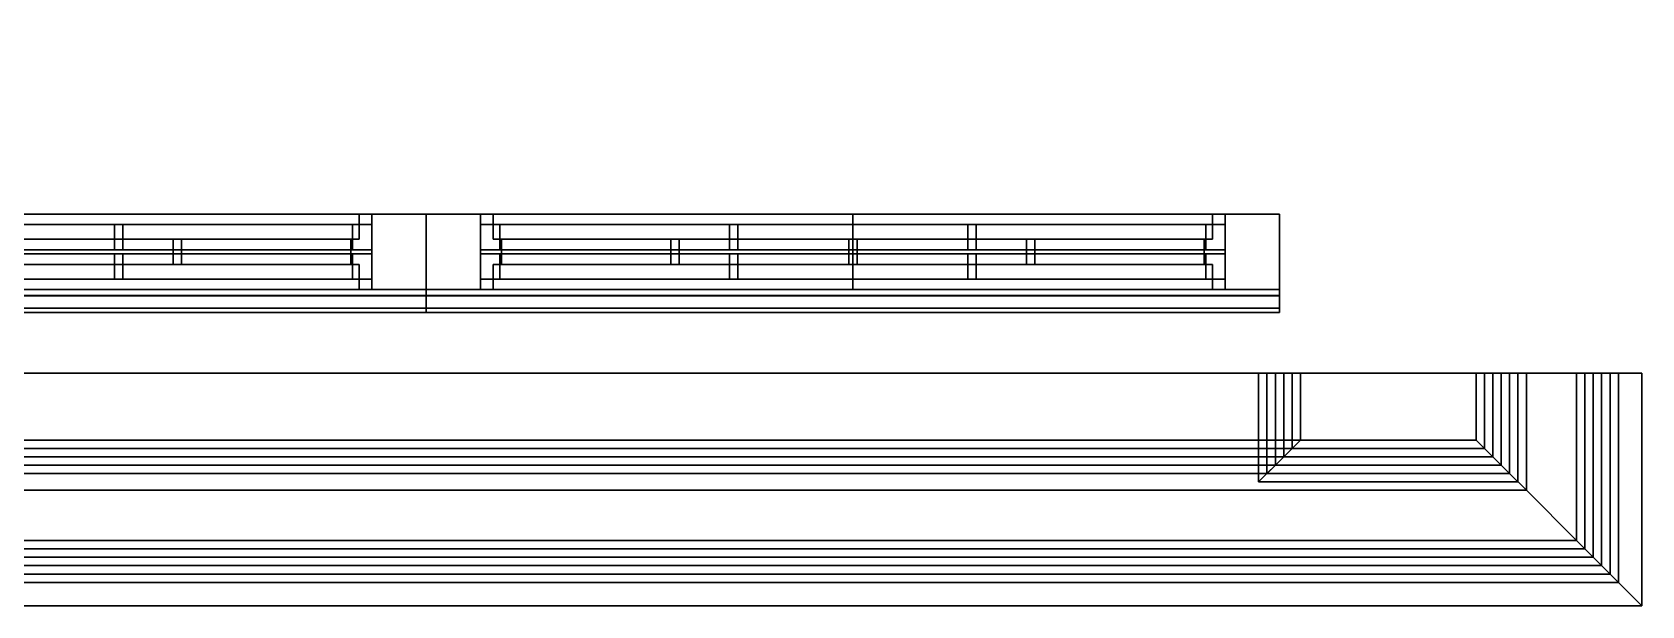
# Model space of a CAD drawing. Extents: x -0.47 to 5.49, y -0.53 to 0.67.
# Drawn here: x 3.564 to 5.488, y -0.528 to 0.157 of the extents above; entities that cross this region are included whole.
import ezdxf

# ---------------------------------------------------------------- set-up
doc = ezdxf.new("R2010")
doc.units = 0

msp = doc.modelspace()

# ---------------------------------------------------------------- meshes
mesh = msp.add_polyface()
corners = [(2.0325, -0.06, 0.6972), (2.0325, -0.06, 1.1461), (2.0325, -0.15, 1.1461), (2.0325, -0.15, 0.6467), (2.0325, -0.15, 1.1561), (2.0325, -0.06, 1.1561), (2.0025, -0.06, 0.6972), (2.0025, -0.06, 1.1461), (2.0025, 0.1525, 0.6972), (2.0025, -0.06, 1.1561), (2.0325, -0.15, 1.5956), (2.0325, -0.06, 1.5956), (2.0025, -0.05, 0.7072), (2.0025, -0.05, 1.1461), (2.0025, -0.06, 1.5956), (2.0025, -0.05, 1.1561), (2.0325, -0.15, 1.6056), (2.0325, -0.06, 1.6056), (1.9725, -0.05, 0.7072), (1.9725, -0.05, 1.1461), (1.935, -0.15, 2.055), (1.935, -0.15, 1.6056), (2.0325, -0.15, 2.055), (2.0025, -0.06, 1.6056), (2.0025, -0.05, 1.5956), (2.0325, -0.06, 2.055), (2.0325, -0.06, 2.105), (2.0325, -0.15, 2.105), (2.0025, -0.06, 2.055), (2.0025, -0.05, 1.6056), (1.9725, -0.05, 1.1561), (1.9725, -0.05, 1.5956), (2.0325, -0.06, 2.52), (2.0325, -0.15, 2.52), (2.0025, -0.05, 2.045), (2.0025, 0.1525, 2.055), (2.0325, 0.1575, 2.055), (2.5075, -0.15, 2.545), (2.0325, -0.15, 2.545), (2.5075, -0.15, 2.52), (2.5075, -0.06, 2.52), (2.0025, -0.06, 2.52), (2.0025, -0.06, 2.105), (2.0325, 0.1575, 2.105), (2.0025, 0.1525, 2.105), (1.9725, -0.05, 1.6056), (1.9725, -0.05, 2.045), (2.5075, -0.06, 2.545), (1.9425, -0.06, 2.545), (2.0025, 0.1575, 2.52), (2.0325, 0.1575, 2.52), (2.0025, -0.05, 2.115), (2.0025, -0.05, 2.51), (1.9725, -0.05, 2.115), (1.9725, -0.05, 2.51), (-0.335, -0.25, 3.165), (-0.335, -0.25, 3.175), (5.35, -0.25, 3.175), (5.35, -0.25, 3.165), (-0.395, -0.25, 3.235), (5.41, -0.25, 3.235), (5.45, -0.49, 3.271), (-0.435, -0.49, 3.271), (-0.425, -0.48, 3.265), (5.44, -0.48, 3.265), (5.46, -0.5, 3.296), (-0.445, -0.5, 3.296)]
mesh.append_faces([[corners[k] for k in face] for face in [(0, 1, 2, 3), (4, 2, 1, 5), (6, 7, 1, 0), (6, 0, 8), (7, 9, 5, 1), (10, 4, 5, 11), (12, 13, 7, 6), (9, 14, 11, 5), (13, 15, 9, 7), (16, 10, 11, 17), (13, 12, 18, 19), (20, 21, 16, 22), (14, 23, 17, 11), (15, 24, 14, 9), (22, 16, 17, 25), (26, 27, 22, 25), (25, 17, 23, 28), (29, 23, 14, 24), (24, 15, 30, 31), (26, 32, 33, 27), (23, 29, 34, 28), (35, 36, 25, 28), (37, 38, 33, 39), (39, 33, 32, 40), (41, 32, 26, 42), (26, 43, 44, 42), (34, 29, 45, 46), (47, 48, 38, 37), (41, 49, 50, 32), (42, 51, 52, 41), (52, 51, 53, 54), (55, 56, 57, 58), (56, 59, 60, 57), (61, 62, 63, 64), (62, 61, 65, 66)]])
mesh = msp.add_polyface()
corners = [(2.9825, -0.15, 1.1461), (2.9825, -0.15, 0.6467), (3.08, -0.15, 0.6972), (3.08, -0.15, 1.1461), (2.9825, -0.06, 1.1461), (2.9825, -0.06, 0.6972), (2.9825, -0.15, 1.1561), (3.08, -0.15, 1.1561), (3.08, -0.06, 0.6972), (3.0725, -0.06, 0.6467), (3.0725, -0.06, 0.6972), (3.0725, -0.06, 1.1461), (3.08, -0.06, 1.1461), (2.9825, -0.06, 1.1561), (3.0125, -0.06, 1.1461), (3.0125, -0.06, 0.6972), (3.08, -0.15, 1.5956), (2.9825, -0.15, 1.5956), (3.0425, -0.06, 0.6972), (3.0425, -0.06, 1.1461), (3.08, -0.06, 1.1561), (3.0725, -0.06, 1.1561), (3.0125, -0.06, 1.1561), (2.9825, -0.06, 1.5956), (2.9825, -0.15, 1.6056), (3.08, -0.15, 1.6056), (3.0425, -0.06, 1.1561), (3.0725, -0.06, 1.5956), (3.08, -0.06, 1.5956), (3.0125, -0.06, 1.5956), (2.9825, -0.06, 1.6056), (2.9825, -0.15, 2.055), (3.08, -0.15, 2.055), (2.9825, -0.15, 2.105), (3.095, -0.15, 2.105), (3.0425, -0.06, 1.5956), (3.08, -0.06, 1.6056), (3.0725, -0.06, 1.6056), (3.0125, -0.06, 1.6056), (2.9825, -0.06, 2.055), (2.9825, -0.06, 2.105), (3.095, -0.15, 2.52), (2.9825, -0.15, 2.52), (3.0425, -0.06, 1.6056), (3.0725, -0.06, 2.055), (3.0425, -0.06, 2.055), (3.095, -0.15, 2.545), (2.9825, -0.15, 2.545), (2.9825, -0.06, 2.52), (3.095, -0.06, 2.545), (3.0725, -0.06, 2.545), (2.5075, -0.15, 2.52), (2.5075, -0.15, 2.545), (2.5075, -0.06, 2.52), (2.5075, -0.06, 2.545), (-0.473, -0.528, 3.316), (5.488, -0.528, 3.316), (5.488, -0.25, 3.316), (-0.473, -0.25, 3.316), (-0.473, -0.528, 3.306), (5.488, -0.528, 3.306)]
mesh.append_faces([[corners[k] for k in face] for face in [(0, 1, 2, 3), (1, 0, 4, 5), (6, 0, 3, 7), (8, 9, 10), (10, 11, 12, 8), (13, 4, 0, 6), (5, 4, 14, 15), (7, 16, 17, 6), (18, 19, 11, 10), (20, 12, 11, 21), (4, 13, 22, 14), (23, 13, 6, 17), (24, 17, 16, 25), (21, 11, 19, 26), (21, 27, 28, 20), (13, 23, 29, 22), (30, 23, 17, 24), (31, 24, 25, 32), (33, 31, 32, 34), (26, 35, 27, 21), (36, 28, 27, 37), (23, 30, 38, 29), (39, 30, 24, 31), (39, 31, 33, 40), (34, 41, 42, 33), (37, 27, 35, 43), (44, 37, 43, 45), (46, 47, 42, 41), (33, 42, 48, 40), (46, 49, 50, 47), (51, 42, 47, 52), (53, 48, 42, 51), (52, 47, 50, 54), (55, 56, 57, 58), (59, 60, 56, 55)]])
mesh = msp.add_polyface()
corners = [(2.955, -0.1775, 0.6442), (4.035, -0.1775, 0.6442), (4.035, -0.15, 0.6467), (2.9825, -0.15, 0.6467), (2.96, -0.1725, 0.6067), (4.035, -0.1725, 0.6067), (4.035, -0.1725, 0.6142), (2.96, -0.1725, 0.6142), (3.97, -0.15, 0.6972), (3.08, -0.15, 0.6972), (2.975, -0.1575, 0.5917), (4.035, -0.1575, 0.5917), (3.97, -0.06, 0.6972), (3.08, -0.06, 0.6972), (2.9825, -0.15, 0.5917), (4.035, -0.15, 0.5917), (2.9825, -0.15, 0.225), (4.035, -0.15, 0.225), (2.9753, -0.1573, 0.225), (4.035, -0.1573, 0.225), (2.96, -0.1725, 0.205), (4.035, -0.1725, 0.205), (4.035, -0.1725), (4.035, -0.1725, 0.025), (2.96, -0.1725, 0.025), (2.96, -0.1725), (3.53, -0.12, 2.115), (3.52, -0.12, 2.115), (3.525, -0.12, 2.105), (3.53, -0.09, 2.115), (3.525, -0.09, 2.105), (3.52, -0.09, 2.115), (3.52, -0.12, 2.51), (3.53, -0.12, 2.51), (3.525, -0.12, 2.52), (3.52, -0.09, 2.51), (3.53, -0.09, 2.51), (3.525, -0.09, 2.52), (3.6623, -0.1025, 0.7454), (3.3877, -0.1025, 0.7454), (3.3877, -0.1025, 0.6972), (3.6623, -0.1025, 0.6972), (3.3877, -0.1025, 1.1582), (3.6623, -0.1025, 1.1582), (3.6623, -0.1025, 1.1682), (3.3877, -0.1025, 1.1682), (3.3877, -0.0725, 0.6972), (3.6623, -0.0725, 0.6972), (3.6623, -0.0725, 0.7454), (3.3877, -0.0725, 0.7454), (3.6623, -0.0725, 1.1682), (3.6623, -0.0725, 1.1582), (3.3877, -0.0725, 1.1582), (3.3877, -0.0725, 1.1682), (3.6623, -0.1025, 1.6191), (3.3877, -0.1025, 1.6191), (3.3877, -0.1025, 1.581), (3.6623, -0.1025, 1.581), (3.3877, -0.0725, 1.581), (3.6623, -0.0725, 1.581), (3.6623, -0.0725, 1.6191), (3.3877, -0.0725, 1.6191), (3.6623, -0.1075, 2.0319), (3.3877, -0.1075, 2.0319), (3.3877, -0.1075, 2.055), (3.6623, -0.1075, 2.055), (3.3877, -0.1075, 1.6191), (3.6623, -0.1075, 1.6191), (3.6623, -0.1075, 1.581), (3.3877, -0.1075, 1.581), (3.3877, -0.1375, 2.055), (3.6623, -0.1375, 2.055), (3.3877, -0.1375, 2.0319), (3.6623, -0.1375, 2.0319), (3.6623, -0.1375, 1.581), (3.3877, -0.1375, 1.581)]
mesh.append_faces([[corners[k] for k in face] for face in [(0, 1, 2, 3), (4, 5, 6, 7), (2, 8, 9, 3), (5, 4, 10, 11), (12, 13, 9, 8), (14, 15, 11, 10), (16, 17, 15, 14), (18, 19, 17, 16), (20, 21, 19, 18), (22, 23, 24, 25), (20, 24, 23, 21), (26, 27, 28), (29, 30, 31), (32, 33, 34), (33, 32, 27, 26), (35, 36, 29, 31), (35, 31, 27, 32), (35, 37, 36), (38, 39, 40, 41), (42, 43, 44, 45), (41, 40, 46, 47), (38, 48, 49, 39), (47, 46, 49, 48), (50, 51, 52, 53), (44, 50, 53, 45), (42, 52, 51, 43), (54, 55, 56, 57), (56, 58, 59, 57), (60, 61, 55, 54), (61, 60, 59, 58), (62, 63, 64, 65), (66, 67, 68, 69), (65, 64, 70, 71), (72, 63, 62, 73), (74, 75, 69, 68)]])
mesh = msp.add_polyface()
corners = [(4.035, -0.1775, 0.6442), (2.955, -0.1775, 0.6442), (2.955, -0.1775, 0.6142), (4.035, -0.1775, 0.6142), (2.96, -0.1725, 0.6142), (4.035, -0.1725, 0.6142), (3.52, -0.12, 2.115), (3.3175, -0.12, 2.115), (3.525, -0.12, 2.105), (3.52, -0.09, 2.115), (3.525, -0.09, 2.105), (3.3175, -0.09, 2.115), (3.52, -0.12, 2.51), (3.525, -0.12, 2.52), (3.3175, -0.12, 2.51), (3.3175, -0.09, 2.51), (3.52, -0.09, 2.51), (3.525, -0.09, 2.52), (3.3877, -0.1025, 0.7454), (3.3777, -0.1025, 0.7454), (3.3777, -0.1025, 0.6972), (3.3877, -0.1025, 0.6972), (3.3777, -0.1025, 1.1582), (3.3877, -0.1025, 1.1582), (3.3877, -0.1025, 1.1682), (3.3777, -0.1025, 1.1682), (3.3777, -0.0725, 0.6972), (3.3877, -0.0725, 0.6972), (3.3877, -0.0725, 0.7454), (3.3877, -0.0725, 1.1582), (3.3777, -0.0725, 0.7454), (3.3877, -0.0725, 1.1682), (3.3777, -0.0725, 1.1582), (3.3777, -0.0725, 1.1682), (3.3877, -0.0725, 1.581), (3.3877, -0.1025, 1.581), (3.3777, -0.1025, 1.581), (3.3877, -0.1025, 1.6191), (3.3777, -0.1025, 1.6191), (3.3777, -0.0725, 1.581), (3.3877, -0.0725, 1.6191), (3.3777, -0.0725, 1.6191), (3.3877, -0.1075, 2.0319), (3.3777, -0.1075, 2.0319), (3.3777, -0.1075, 2.055), (3.3877, -0.1075, 2.055), (3.3777, -0.1075, 1.6191), (3.3877, -0.1075, 1.6191), (3.3877, -0.1075, 1.581), (3.3777, -0.1075, 1.581), (3.3777, -0.1375, 2.0319), (3.3777, -0.1375, 1.6191), (3.3777, -0.1375, 2.055), (3.3877, -0.1375, 2.055), (3.3877, -0.1375, 1.581), (3.3777, -0.1375, 1.581), (3.3877, -0.1375, 1.6191), (3.3877, -0.1375, 2.0319)]
mesh.append_faces([[corners[k] for k in face] for face in [(0, 1, 2, 3), (4, 5, 3, 2), (6, 7, 8), (9, 10, 11), (12, 13, 14), (7, 6, 9, 11), (11, 15, 14, 7), (12, 14, 15, 16), (15, 17, 16), (18, 19, 20, 21), (22, 23, 24, 25), (21, 20, 26, 27), (19, 18, 23, 22), (18, 28, 29, 23), (27, 26, 30, 28), (31, 29, 32, 33), (24, 31, 34, 35), (25, 24, 35, 36), (37, 38, 36, 35), (22, 32, 30, 19), (29, 28, 30, 32), (34, 31, 33, 39), (36, 39, 33, 25), (40, 41, 38, 37), (34, 39, 41, 40), (42, 43, 44, 45), (46, 47, 48, 49), (50, 43, 46, 51), (45, 44, 52, 53), (43, 42, 47, 46), (49, 48, 54, 55), (51, 56, 57, 50), (53, 52, 50, 57), (56, 47, 42, 57), (56, 51, 55, 54)]])
mesh = msp.add_polyface()
corners = [(4.035, -0.06, 0.6467), (3.0725, -0.06, 0.6467), (3.08, -0.06, 0.6972), (3.97, -0.06, 0.6972), (4.035, -0.06), (3.0725, -0.06), (4.035, -0.1725), (2.96, -0.1725), (3.53, -0.12, 2.115), (3.525, -0.12, 2.105), (3.7325, -0.12, 2.115), (3.7325, -0.09, 2.115), (3.525, -0.09, 2.105), (3.53, -0.09, 2.115), (3.53, -0.12, 2.51), (3.7325, -0.12, 2.51), (3.525, -0.12, 2.52), (3.53, -0.09, 2.51), (3.7325, -0.09, 2.51), (3.525, -0.09, 2.52), (3.6723, -0.1025, 0.7454), (3.6623, -0.1025, 0.7454), (3.6623, -0.1025, 0.6972), (3.6723, -0.1025, 0.6972), (3.6623, -0.1025, 1.1582), (3.6723, -0.1025, 1.1582), (3.6723, -0.1025, 1.1682), (3.6623, -0.1025, 1.1682), (3.6623, -0.0725, 0.6972), (3.6723, -0.0725, 0.6972), (3.6723, -0.0725, 1.1582), (3.6723, -0.0725, 0.7454), (3.6623, -0.0725, 0.7454), (3.6623, -0.0725, 1.1582), (3.6723, -0.0725, 1.1682), (3.6623, -0.0725, 1.1682), (3.6723, -0.1025, 1.581), (3.6623, -0.1025, 1.581), (3.6723, -0.1025, 1.6191), (3.6623, -0.1025, 1.6191), (3.6723, -0.0725, 1.581), (3.6623, -0.0725, 1.581), (3.6723, -0.0725, 1.6191), (3.6623, -0.0725, 1.6191), (3.6723, -0.1075, 2.0319), (3.6623, -0.1075, 2.0319), (3.6623, -0.1075, 2.055), (3.6723, -0.1075, 2.055), (3.6623, -0.1075, 1.6191), (3.6723, -0.1075, 1.6191), (3.6723, -0.1075, 1.581), (3.6623, -0.1075, 1.581), (3.3877, -0.1075, 1.6191), (3.3877, -0.1375, 1.6191), (3.6623, -0.1375, 1.6191), (3.6623, -0.1375, 2.055), (3.3877, -0.1375, 2.055), (3.3877, -0.1375, 2.0319), (3.6623, -0.1375, 2.0319), (3.6723, -0.1375, 2.055), (3.3877, -0.1375, 1.581), (3.6623, -0.1375, 1.581), (3.6723, -0.1375, 1.581), (3.6723, -0.1375, 2.0319), (3.6723, -0.1375, 1.6191)]
mesh.append_faces([[corners[k] for k in face] for face in [(0, 1, 2, 3), (1, 0, 4, 5), (6, 7, 5, 4), (8, 9, 10), (11, 12, 13), (14, 15, 16), (8, 10, 11, 13), (15, 14, 17, 18), (13, 17, 14, 8), (17, 19, 18), (20, 21, 22, 23), (24, 25, 26, 27), (23, 22, 28, 29), (21, 20, 25, 24), (30, 31, 32, 33), (29, 28, 32, 31), (34, 30, 33, 35), (27, 26, 36, 37), (38, 39, 37, 36), (24, 33, 32, 21), (40, 34, 35, 41), (37, 41, 35, 27), (42, 43, 39, 38), (43, 42, 40, 41), (44, 45, 46, 47), (48, 49, 50, 51), (48, 52, 53, 54), (55, 56, 57, 58), (47, 46, 55, 59), (58, 45, 48, 54), (45, 44, 49, 48), (54, 53, 60, 61), (62, 61, 51, 50), (59, 55, 58, 63), (54, 64, 63, 58)]])
mesh = msp.add_polyface()
corners = [(3.97, -0.15, 2.055), (3.525, -0.15, 2.055), (3.525, -0.06, 2.055), (3.97, -0.06, 2.055), (3.955, -0.15, 2.105), (3.525, -0.15, 2.105), (3.525, -0.06, 2.105), (3.955, -0.06, 2.105), (3.955, -0.12, 2.105), (3.525, -0.12, 2.105), (3.525, -0.09, 2.105), (3.955, -0.09, 2.105), (4.035, -0.15, 2.545), (3.525, -0.15, 2.545), (3.525, -0.15, 2.52), (3.955, -0.15, 2.52), (3.525, -0.12, 2.52), (3.955, -0.12, 2.52), (3.7425, -0.12, 2.115), (3.7325, -0.12, 2.115), (3.7325, -0.09, 2.115), (3.7425, -0.09, 2.115), (4.035, -0.06, 2.545), (3.525, -0.06, 2.545), (3.7325, -0.12, 2.51), (3.7425, -0.12, 2.51), (3.955, -0.09, 2.52), (3.525, -0.09, 2.52), (3.525, -0.06, 2.52), (3.955, -0.06, 2.52), (3.7325, -0.09, 2.51), (3.7425, -0.09, 2.51), (3.9469, -0.1025, 0.7454), (3.6723, -0.1025, 0.7454), (3.6723, -0.1025, 0.6972), (3.97, -0.1025, 0.6972), (3.9469, -0.0725, 0.7454), (3.6723, -0.0725, 0.7454), (3.6723, -0.1025, 1.1582), (3.6723, -0.0725, 1.1582), (3.9469, -0.0725, 1.1582), (3.9469, -0.1025, 1.1582), (3.9469, -0.1025, 1.1682), (3.6723, -0.1025, 1.1682), (3.97, -0.0725, 0.6972), (3.6723, -0.0725, 0.6972), (3.9469, -0.0725, 1.1682), (3.6723, -0.0725, 1.1682), (3.9469, -0.1025, 1.581), (3.97, -0.1025, 1.6191), (3.6723, -0.1025, 1.6191), (3.6723, -0.1025, 1.581), (3.6723, -0.0725, 1.581), (3.9469, -0.0725, 1.581), (3.6723, -0.0725, 1.6191), (3.97, -0.0725, 1.6191), (3.9469, -0.1075, 2.0319), (3.6723, -0.1075, 2.0319), (3.6723, -0.1075, 2.055), (3.97, -0.1075, 2.055), (3.6723, -0.1375, 1.6191), (3.6723, -0.1075, 1.6191), (3.6723, -0.1375, 2.0319), (3.9469, -0.1375, 2.0319), (3.6623, -0.1375, 1.6191), (3.6623, -0.1375, 1.581), (3.6723, -0.1375, 1.581), (3.9469, -0.1075, 1.6191), (3.9469, -0.1375, 1.6191)]
mesh.append_faces([[corners[k] for k in face] for face in [(0, 1, 2, 3), (4, 5, 1, 0), (3, 2, 6, 7), (8, 9, 5, 4), (7, 6, 10, 11), (12, 13, 14, 15), (15, 14, 16, 17), (18, 19, 9, 8), (11, 10, 20, 21), (22, 23, 13, 12), (17, 16, 24, 25), (25, 24, 19, 18), (26, 27, 28, 29), (23, 22, 29, 28), (30, 31, 21, 20), (30, 20, 19, 24), (21, 31, 25, 18), (31, 30, 27, 26), (32, 33, 34, 35), (32, 36, 37, 33), (38, 39, 40, 41), (38, 41, 42, 43), (33, 37, 39, 38), (44, 45, 37, 36), (46, 40, 39, 47), (42, 46, 47, 43), (48, 49, 50, 51), (43, 47, 52, 51), (53, 48, 51, 52), (53, 52, 54, 55), (56, 57, 58, 59), (60, 61, 57, 62), (62, 57, 56, 63), (60, 64, 65, 66), (67, 61, 60, 68)]])
mesh = msp.add_polyface()
corners = [(3.97, -0.06, 0.6972), (3.97, -0.15, 0.6972), (3.97, -0.15, 2.055), (3.97, -0.06, 2.055), (4.035, -0.15, 2.545), (3.955, -0.15, 2.52), (4.115, -0.15, 2.52), (3.955, -0.15, 2.105), (3.955, -0.12, 2.52), (3.955, -0.12, 2.105), (3.945, -0.12, 2.51), (3.945, -0.12, 2.115), (3.955, -0.09, 2.105), (3.955, -0.09, 2.52), (3.955, -0.06, 2.52), (3.955, -0.06, 2.105), (3.7425, -0.12, 2.51), (3.945, -0.09, 2.51), (3.945, -0.09, 2.115), (3.7425, -0.12, 2.115), (3.7425, -0.09, 2.115), (3.7425, -0.09, 2.51), (3.97, -0.1025, 0.6972), (3.97, -0.1025, 1.1582), (3.9469, -0.1025, 1.1582), (3.9469, -0.1025, 0.7454), (3.9469, -0.0725, 1.1582), (3.9469, -0.0725, 0.7454), (3.97, -0.1025, 1.1682), (3.9469, -0.1025, 1.1682), (3.97, -0.0725, 0.6972), (3.97, -0.0725, 1.1582), (3.9469, -0.1025, 1.581), (3.97, -0.1025, 1.6191), (3.97, -0.0725, 1.1682), (3.6723, -0.1025, 0.6972), (3.6723, -0.0725, 0.6972), (3.9469, -0.0725, 1.1682), (3.97, -0.0725, 1.6191), (3.9469, -0.0725, 1.581), (3.6723, -0.0725, 1.6191), (3.6723, -0.1025, 1.6191), (3.6723, -0.1075, 1.6191), (3.9469, -0.1075, 1.6191), (3.97, -0.1075, 1.581), (3.6723, -0.1075, 1.581), (3.97, -0.1075, 2.055), (3.6723, -0.1075, 2.055), (3.6723, -0.1375, 2.055), (3.97, -0.1375, 2.055), (3.9469, -0.1075, 2.0319), (3.97, -0.1375, 1.581), (3.6723, -0.1375, 1.581), (3.6723, -0.1375, 2.0319), (3.9469, -0.1375, 2.0319), (3.9469, -0.1375, 1.6191), (3.6723, -0.1375, 1.6191)]
mesh.append_faces([[corners[k] for k in face] for face in [(0, 1, 2, 3), (4, 5, 6), (7, 5, 8, 9), (9, 8, 10, 11), (12, 13, 14, 15), (10, 8, 16), (10, 17, 18, 11), (11, 19, 9), (13, 12, 18, 17), (18, 12, 20), (16, 21, 17, 10), (20, 19, 11, 18), (17, 21, 13), (22, 23, 24, 25), (24, 26, 27, 25), (23, 28, 29, 24), (30, 31, 23, 22), (27, 26, 31, 30), (32, 29, 28, 33), (28, 23, 31, 34), (22, 35, 36, 30), (34, 31, 26, 37), (34, 38, 33, 28), (32, 39, 37, 29), (38, 34, 37, 39), (38, 40, 41, 33), (42, 43, 44, 45), (46, 47, 48, 49), (46, 44, 43, 50), (51, 52, 45, 44), (49, 48, 53, 54), (49, 51, 44, 46), (54, 50, 43, 55), (55, 56, 52, 51), (55, 51, 49, 54)]])
mesh = msp.add_polyface()
corners = [(4.035, -0.15, 0.6467), (4.1, -0.15, 0.6972), (3.97, -0.15, 0.6972), (4.1, -0.15, 2.055), (3.97, -0.15, 2.055), (4.1, -0.06, 0.6972), (4.1, -0.06, 2.055), (4.115, -0.15, 2.105), (3.955, -0.15, 2.105), (4.035, -0.06, 0.6467), (3.97, -0.06, 0.6972), (3.97, -0.06, 2.055), (4.115, -0.15, 2.52), (3.955, -0.15, 2.52), (4.115, -0.06, 2.105), (3.955, -0.06, 2.105), (4.115, -0.12, 2.105), (4.115, -0.12, 2.52), (3.955, -0.06, 2.52), (4.115, -0.06, 2.52), (4.125, -0.12, 2.51), (4.125, -0.12, 2.115), (4.035, -0.06, 2.545), (4.115, -0.09, 2.52), (4.115, -0.09, 2.105), (4.3275, -0.12, 2.115), (4.3275, -0.12, 2.51), (4.125, -0.09, 2.51), (4.125, -0.09, 2.115), (4.3275, -0.09, 2.115), (4.3275, -0.09, 2.51), (4.1231, -0.1075, 1.6191), (4.1, -0.1075, 1.581), (4.1, -0.1075, 2.055), (4.1231, -0.1075, 2.0319), (4.1, -0.1375, 2.055), (4.1, -0.1375, 1.581), (4.1231, -0.1375, 1.6191), (4.1231, -0.1375, 2.0319), (4.1231, -0.1025, 0.7454), (4.1231, -0.1025, 1.1582), (4.1, -0.1025, 1.1582), (4.1, -0.1025, 0.6972), (4.1, -0.1025, 1.1682), (4.1231, -0.1025, 1.1682), (4.1, -0.0725, 1.1582), (4.1, -0.0725, 0.6972), (4.1231, -0.0725, 0.7454), (4.1231, -0.0725, 1.1582), (4.1231, -0.0725, 1.1682), (4.1, -0.0725, 1.1682), (4.1, -0.1025, 1.6191), (4.1231, -0.1025, 1.581), (4.1231, -0.0725, 1.581), (4.1, -0.0725, 1.6191)]
mesh.append_faces([[corners[k] for k in face] for face in [(0, 1, 2), (3, 4, 2, 1), (1, 5, 6, 3), (3, 7, 8, 4), (9, 10, 5), (6, 5, 10, 11), (7, 12, 13, 8), (14, 6, 11, 15), (16, 17, 12, 7), (15, 18, 19, 14), (20, 17, 16, 21), (22, 19, 18), (23, 24, 14, 19), (21, 16, 25), (20, 26, 17), (27, 20, 21, 28), (23, 27, 28, 24), (28, 29, 24), (21, 25, 29, 28), (27, 23, 30), (31, 32, 33, 34), (35, 33, 32, 36), (37, 31, 34, 38), (35, 36, 37, 38), (39, 40, 41, 42), (43, 41, 40, 44), (42, 41, 45, 46), (39, 47, 48, 40), (46, 45, 48, 47), (49, 48, 45, 50), (41, 43, 50, 45), (51, 43, 44, 52), (44, 49, 53, 52), (53, 49, 50, 54), (50, 43, 51, 54)]])
mesh = msp.add_polyface()
corners = [(4.1, -0.06, 2.055), (4.545, -0.06, 2.055), (4.545, -0.15, 2.055), (4.1, -0.15, 2.055), (4.545, -0.15, 2.105), (4.115, -0.15, 2.105), (4.115, -0.06, 2.105), (4.545, -0.06, 2.105), (4.545, -0.12, 2.105), (4.115, -0.12, 2.105), (4.115, -0.09, 2.105), (4.545, -0.09, 2.105), (4.3375, -0.12, 2.115), (4.3275, -0.12, 2.115), (4.115, -0.12, 2.52), (4.545, -0.12, 2.52), (4.545, -0.15, 2.52), (4.115, -0.15, 2.52), (4.545, -0.15, 2.545), (4.035, -0.15, 2.545), (4.545, -0.06, 2.545), (4.035, -0.06, 2.545), (4.3275, -0.09, 2.115), (4.3375, -0.09, 2.115), (4.3275, -0.12, 2.51), (4.3375, -0.12, 2.51), (4.545, -0.06, 2.52), (4.115, -0.06, 2.52), (4.545, -0.09, 2.52), (4.115, -0.09, 2.52), (4.3275, -0.09, 2.51), (4.125, -0.12, 2.51), (4.125, -0.09, 2.51), (4.1, -0.1075, 2.055), (4.3977, -0.1075, 2.055), (4.3977, -0.1075, 2.0319), (4.1231, -0.1075, 2.0319), (4.3977, -0.1075, 1.581), (4.1, -0.1075, 1.581), (4.1231, -0.1075, 1.6191), (4.3977, -0.1075, 1.6191), (4.1231, -0.1375, 2.0319), (4.3977, -0.1375, 2.0319), (4.1, -0.1375, 2.055), (4.3977, -0.1375, 2.055), (4.3977, -0.1375, 1.581), (4.1, -0.1375, 1.581), (4.1231, -0.1375, 1.6191), (4.3977, -0.1375, 1.6191), (4.1, -0.1025, 0.6972), (4.3977, -0.1025, 0.6972), (4.3977, -0.1025, 0.7454), (4.1231, -0.1025, 0.7454), (4.3977, -0.1025, 1.1682), (4.1231, -0.1025, 1.1682), (4.1231, -0.1025, 1.1582), (4.3977, -0.1025, 1.1582), (4.1, -0.0725, 0.6972), (4.3977, -0.0725, 0.6972), (4.3977, -0.0725, 0.7454), (4.1231, -0.0725, 0.7454), (4.1231, -0.0725, 1.1582), (4.1231, -0.0725, 1.1682), (4.3977, -0.0725, 1.1682), (4.3977, -0.0725, 1.1582), (4.1231, -0.1025, 1.581), (4.3977, -0.1025, 1.581), (4.3977, -0.1025, 1.6191), (4.1, -0.1025, 1.6191), (4.1231, -0.0725, 1.581), (4.3977, -0.0725, 1.581), (4.3977, -0.0725, 1.6191), (4.1, -0.0725, 1.6191)]
mesh.append_faces([[corners[k] for k in face] for face in [(0, 1, 2, 3), (3, 2, 4, 5), (0, 6, 7, 1), (5, 4, 8, 9), (10, 11, 7, 6), (8, 12, 13, 9), (14, 15, 16, 17), (17, 16, 18, 19), (19, 18, 20, 21), (22, 23, 11, 10), (24, 25, 15, 14), (21, 20, 26, 27), (27, 26, 28, 29), (30, 22, 13, 24), (24, 31, 32, 30), (33, 34, 35, 36), (37, 38, 39, 40), (41, 36, 35, 42), (43, 44, 34, 33), (37, 45, 46, 38), (40, 39, 47, 48), (41, 42, 44, 43), (46, 45, 48, 47), (49, 50, 51, 52), (53, 54, 55, 56), (57, 58, 50, 49), (51, 59, 60, 52), (60, 59, 58, 57), (61, 62, 63, 64), (55, 61, 64, 56), (53, 63, 62, 54), (65, 66, 67, 68), (69, 70, 66, 65), (68, 67, 71, 72), (72, 71, 70, 69)]])
mesh = msp.add_polyface()
corners = [(5.055, -0.1775, 0.6442), (4.035, -0.1775, 0.6442), (4.035, -0.1775, 0.6142), (5.055, -0.1775, 0.6142), (4.035, -0.1725, 0.6142), (5.055, -0.1725, 0.6142), (4.035, -0.1725, 0.6067), (5.055, -0.1725, 0.6067), (4.035, -0.1575, 0.5917), (5.055, -0.1575, 0.5917), (5.055, -0.15, 0.6467), (4.99, -0.15, 0.6972), (4.1, -0.15, 0.6972), (4.035, -0.15, 0.6467), (4.035, -0.15, 0.5917), (5.055, -0.15, 0.5917), (5.055, -0.06, 0.6467), (4.035, -0.06, 0.6467), (4.1, -0.06, 0.6972), (4.99, -0.06, 0.6972), (4.55, -0.12, 2.115), (4.54, -0.12, 2.115), (4.545, -0.12, 2.105), (4.55, -0.09, 2.115), (4.545, -0.09, 2.105), (4.54, -0.09, 2.115), (4.54, -0.09, 2.51), (4.54, -0.12, 2.51), (4.55, -0.12, 2.51), (4.545, -0.12, 2.52), (4.55, -0.09, 2.51), (4.545, -0.09, 2.52), (4.6823, -0.1075, 2.0319), (4.4077, -0.1075, 2.0319), (4.4077, -0.1075, 2.055), (4.6823, -0.1075, 2.055), (4.4077, -0.1075, 1.6191), (4.6823, -0.1075, 1.6191), (4.6823, -0.1075, 1.581), (4.4077, -0.1075, 1.581), (4.4077, -0.1375, 2.055), (4.6823, -0.1375, 2.055), (4.4077, -0.1375, 2.0319), (4.6823, -0.1375, 2.0319), (4.6823, -0.1375, 1.581), (4.4077, -0.1375, 1.581), (4.4077, -0.1375, 1.6191), (4.6823, -0.1375, 1.6191), (4.6823, -0.1025, 0.7454), (4.4077, -0.1025, 0.7454), (4.4077, -0.1025, 0.6972), (4.6823, -0.1025, 0.6972), (4.4077, -0.1025, 1.1582), (4.6823, -0.1025, 1.1582), (4.6823, -0.1025, 1.1682), (4.4077, -0.1025, 1.1682), (4.4077, -0.0725, 0.6972), (4.6823, -0.0725, 0.6972), (4.6823, -0.0725, 0.7454), (4.4077, -0.0725, 0.7454), (4.6823, -0.0725, 1.1682), (4.6823, -0.0725, 1.1582), (4.4077, -0.0725, 1.1582), (4.4077, -0.0725, 1.1682), (4.6823, -0.1025, 1.6191), (4.4077, -0.1025, 1.6191), (4.4077, -0.1025, 1.581), (4.6823, -0.1025, 1.581), (4.4077, -0.0725, 1.581), (4.6823, -0.0725, 1.581), (4.6823, -0.0725, 1.6191), (4.4077, -0.0725, 1.6191)]
mesh.append_faces([[corners[k] for k in face] for face in [(0, 1, 2, 3), (3, 2, 4, 5), (5, 4, 6, 7), (8, 9, 7, 6), (10, 11, 12, 13), (9, 8, 14, 15), (16, 17, 18, 19), (19, 18, 12, 11), (20, 21, 22), (23, 24, 25), (26, 25, 21, 27), (28, 27, 21, 20), (27, 28, 29), (26, 30, 23, 25), (26, 31, 30), (32, 33, 34, 35), (36, 37, 38, 39), (35, 34, 40, 41), (42, 33, 32, 43), (44, 45, 39, 38), (37, 36, 46, 47), (41, 40, 42, 43), (47, 46, 45, 44), (48, 49, 50, 51), (52, 53, 54, 55), (51, 50, 56, 57), (48, 58, 59, 49), (57, 56, 59, 58), (60, 61, 62, 63), (54, 60, 63, 55), (52, 62, 61, 53), (64, 65, 66, 67), (66, 68, 69, 67), (70, 71, 65, 64), (71, 70, 69, 68)]])
mesh = msp.add_polyface()
corners = [(5.055, -0.06), (4.035, -0.06), (4.035, -0.06, 0.6467), (5.055, -0.06, 0.6467), (5.055, -0.15, 0.5917), (4.035, -0.15, 0.5917), (4.035, -0.15, 0.225), (5.055, -0.15, 0.225), (5.055, -0.1725), (4.035, -0.1725), (4.035, -0.1573, 0.225), (5.055, -0.1573, 0.225), (5.055, -0.1725, 0.025), (4.035, -0.1725, 0.025), (4.035, -0.1725, 0.205), (5.055, -0.1725, 0.205), (4.55, -0.12, 2.115), (4.545, -0.12, 2.105), (4.7525, -0.12, 2.115), (4.7525, -0.09, 2.115), (4.545, -0.09, 2.105), (4.55, -0.09, 2.115), (4.55, -0.12, 2.51), (4.7525, -0.12, 2.51), (4.545, -0.12, 2.52), (4.55, -0.09, 2.51), (4.545, -0.09, 2.52), (4.7525, -0.09, 2.51), (5.055, -0.15, 0.6467), (4.035, -0.15, 0.6467), (4.035, -0.1775, 0.6442), (5.055, -0.1775, 0.6442), (4.6923, -0.1075, 2.0319), (4.6823, -0.1075, 2.0319), (4.6823, -0.1075, 2.055), (4.6923, -0.1075, 2.055), (4.6823, -0.1075, 1.6191), (4.6923, -0.1075, 1.6191), (4.6923, -0.1075, 1.581), (4.6823, -0.1075, 1.581), (4.6823, -0.1375, 2.055), (4.6923, -0.1375, 2.055), (4.6823, -0.1375, 2.0319), (4.6823, -0.1375, 1.6191), (4.6923, -0.1375, 1.581), (4.6823, -0.1375, 1.581), (4.6923, -0.1375, 2.0319), (4.6923, -0.1375, 1.6191), (4.6923, -0.1025, 0.7454), (4.6823, -0.1025, 0.7454), (4.6823, -0.1025, 0.6972), (4.6923, -0.1025, 0.6972), (4.6823, -0.1025, 1.1582), (4.6923, -0.1025, 1.1582), (4.6923, -0.1025, 1.1682), (4.6823, -0.1025, 1.1682), (4.6823, -0.0725, 0.6972), (4.6923, -0.0725, 0.6972), (4.6923, -0.0725, 1.1582), (4.6923, -0.0725, 0.7454), (4.6823, -0.0725, 0.7454), (4.6823, -0.0725, 1.1582), (4.6923, -0.0725, 1.1682), (4.6823, -0.0725, 1.1682), (4.6923, -0.1025, 1.581), (4.6823, -0.1025, 1.581), (4.6923, -0.1025, 1.6191), (4.6823, -0.1025, 1.6191), (4.6823, -0.0725, 1.581)]
mesh.append_faces([[corners[k] for k in face] for face in [(0, 1, 2, 3), (4, 5, 6, 7), (8, 9, 1, 0), (7, 6, 10, 11), (8, 12, 13, 9), (11, 10, 14, 15), (14, 13, 12, 15), (16, 17, 18), (19, 20, 21), (22, 23, 24), (16, 18, 19, 21), (25, 26, 27), (23, 22, 25, 27), (21, 25, 22, 16), (28, 29, 30, 31), (32, 33, 34, 35), (36, 37, 38, 39), (35, 34, 40, 41), (42, 33, 36, 43), (33, 32, 37, 36), (44, 45, 39, 38), (41, 40, 42, 46), (43, 47, 46, 42), (47, 43, 45, 44), (48, 49, 50, 51), (52, 53, 54, 55), (51, 50, 56, 57), (49, 48, 53, 52), (58, 59, 60, 61), (57, 56, 60, 59), (62, 58, 61, 63), (55, 54, 64, 65), (66, 67, 65, 64), (52, 61, 60, 49), (65, 68, 63, 55)]])
mesh = msp.add_polyface()
corners = [(4.54, -0.12, 2.115), (4.3375, -0.12, 2.115), (4.545, -0.12, 2.105), (4.3375, -0.12, 2.51), (4.3275, -0.12, 2.51), (4.3275, -0.12, 2.115), (4.3275, -0.09, 2.51), (4.3375, -0.09, 2.51), (4.3375, -0.09, 2.115), (4.3275, -0.09, 2.115), (4.54, -0.09, 2.115), (4.545, -0.09, 2.105), (4.54, -0.12, 2.51), (4.545, -0.12, 2.52), (4.115, -0.09, 2.52), (4.545, -0.09, 2.52), (4.54, -0.09, 2.51), (4.4077, -0.1075, 2.0319), (4.3977, -0.1075, 2.0319), (4.3977, -0.1075, 2.055), (4.4077, -0.1075, 2.055), (4.3977, -0.1075, 1.6191), (4.4077, -0.1075, 1.6191), (4.4077, -0.1075, 1.581), (4.3977, -0.1075, 1.581), (4.3977, -0.1375, 2.0319), (4.3977, -0.1375, 1.6191), (4.3977, -0.1375, 2.055), (4.4077, -0.1375, 2.055), (4.4077, -0.1375, 1.581), (4.3977, -0.1375, 1.581), (4.4077, -0.1375, 1.6191), (4.4077, -0.1375, 2.0319), (4.4077, -0.1025, 0.7454), (4.3977, -0.1025, 0.7454), (4.3977, -0.1025, 0.6972), (4.4077, -0.1025, 0.6972), (4.3977, -0.1025, 1.1582), (4.4077, -0.1025, 1.1582), (4.4077, -0.1025, 1.1682), (4.3977, -0.1025, 1.1682), (4.3977, -0.0725, 0.6972), (4.4077, -0.0725, 0.6972), (4.4077, -0.0725, 0.7454), (4.4077, -0.0725, 1.1582), (4.3977, -0.0725, 0.7454), (4.4077, -0.0725, 1.1682), (4.3977, -0.0725, 1.1582), (4.3977, -0.0725, 1.1682), (4.4077, -0.0725, 1.581), (4.4077, -0.1025, 1.581), (4.3977, -0.1025, 1.581), (4.4077, -0.1025, 1.6191), (4.3977, -0.1025, 1.6191), (4.3977, -0.0725, 1.581), (4.4077, -0.0725, 1.6191), (4.3977, -0.0725, 1.6191)]
mesh.append_faces([[corners[k] for k in face] for face in [(0, 1, 2), (3, 4, 5, 1), (6, 7, 8, 9), (10, 11, 8), (1, 0, 10, 8), (8, 7, 3, 1), (12, 13, 3), (14, 15, 7, 6), (12, 3, 7, 16), (7, 15, 16), (17, 18, 19, 20), (21, 22, 23, 24), (25, 18, 21, 26), (20, 19, 27, 28), (18, 17, 22, 21), (24, 23, 29, 30), (26, 31, 32, 25), (28, 27, 25, 32), (31, 22, 17, 32), (31, 26, 30, 29), (33, 34, 35, 36), (37, 38, 39, 40), (36, 35, 41, 42), (34, 33, 38, 37), (33, 43, 44, 38), (42, 41, 45, 43), (46, 44, 47, 48), (39, 46, 49, 50), (40, 39, 50, 51), (52, 53, 51, 50), (37, 47, 45, 34), (44, 43, 45, 47), (49, 46, 48, 54), (51, 54, 48, 40), (55, 56, 53, 52), (49, 54, 56, 55)]])
mesh = msp.add_polyface()
corners = [(4.975, -0.15, 2.105), (4.545, -0.15, 2.105), (4.545, -0.15, 2.055), (4.99, -0.15, 2.055), (4.545, -0.06, 2.055), (4.99, -0.06, 2.055), (4.545, -0.06, 2.105), (4.975, -0.06, 2.105), (5.055, -0.06, 2.545), (4.545, -0.06, 2.545), (4.545, -0.15, 2.545), (5.055, -0.15, 2.545), (4.545, -0.15, 2.52), (4.975, -0.15, 2.52), (4.975, -0.12, 2.105), (4.545, -0.12, 2.105), (4.545, -0.09, 2.105), (4.975, -0.09, 2.105), (4.975, -0.06, 2.52), (4.545, -0.06, 2.52), (4.545, -0.12, 2.52), (4.975, -0.12, 2.52), (4.7625, -0.12, 2.115), (4.7525, -0.12, 2.115), (4.7525, -0.09, 2.115), (4.7625, -0.09, 2.115), (4.975, -0.09, 2.52), (4.545, -0.09, 2.52), (4.7525, -0.12, 2.51), (4.7625, -0.12, 2.51), (4.7525, -0.09, 2.51), (4.7625, -0.09, 2.51), (4.9669, -0.1075, 2.0319), (4.6923, -0.1075, 2.0319), (4.6923, -0.1075, 2.055), (4.99, -0.1075, 2.055), (4.6923, -0.1075, 1.6191), (4.9669, -0.1075, 1.6191), (4.99, -0.1075, 1.581), (4.6923, -0.1075, 1.581), (4.6923, -0.1375, 1.6191), (4.6923, -0.1375, 2.0319), (4.9669, -0.1375, 2.0319), (4.9669, -0.1375, 1.6191), (4.99, -0.1375, 2.055), (4.6923, -0.1375, 2.055), (4.9669, -0.1025, 0.7454), (4.9669, -0.0725, 0.7454), (4.6923, -0.0725, 0.7454), (4.6923, -0.1025, 0.7454), (4.6923, -0.1025, 1.1582), (4.6923, -0.0725, 1.1582), (4.9669, -0.0725, 1.1582), (4.9669, -0.1025, 1.1582), (4.9669, -0.1025, 1.1682), (4.6923, -0.1025, 1.1682), (4.9669, -0.0725, 1.1682), (4.6923, -0.0725, 1.1682), (4.6923, -0.0725, 1.581), (4.6923, -0.1025, 1.581), (4.9669, -0.0725, 1.581), (4.9669, -0.1025, 1.581), (4.6823, -0.0725, 1.1682), (4.6823, -0.0725, 1.581), (4.6923, -0.0725, 1.6191), (4.6823, -0.0725, 1.6191), (4.6823, -0.1025, 1.6191), (4.6923, -0.1025, 1.6191)]
mesh.append_faces([[corners[k] for k in face] for face in [(0, 1, 2, 3), (3, 2, 4, 5), (5, 4, 6, 7), (8, 9, 10, 11), (11, 10, 12, 13), (14, 15, 1, 0), (7, 6, 16, 17), (9, 8, 18, 19), (13, 12, 20, 21), (22, 23, 15, 14), (17, 16, 24, 25), (26, 27, 19, 18), (21, 20, 28, 29), (29, 28, 23, 22), (30, 31, 25, 24), (31, 30, 27, 26), (30, 24, 23, 28), (25, 31, 29, 22), (32, 33, 34, 35), (36, 37, 38, 39), (40, 36, 33, 41), (41, 33, 32, 42), (37, 36, 40, 43), (44, 45, 41, 42), (46, 47, 48, 49), (50, 51, 52, 53), (50, 53, 54, 55), (49, 48, 51, 50), (56, 52, 51, 57), (54, 56, 57, 55), (55, 57, 58, 59), (60, 61, 59, 58), (58, 57, 62, 63), (64, 65, 66, 67), (65, 64, 58, 63)]])
mesh = msp.add_polyface()
corners = [(4.99, -0.06, 0.6972), (4.99, -0.15, 0.6972), (4.99, -0.15, 2.055), (4.99, -0.06, 2.055), (4.975, -0.15, 2.105), (4.975, -0.15, 2.52), (4.975, -0.12, 2.52), (4.975, -0.12, 2.105), (4.975, -0.09, 2.105), (4.975, -0.09, 2.52), (4.975, -0.06, 2.52), (4.975, -0.06, 2.105), (4.965, -0.12, 2.51), (4.965, -0.12, 2.115), (4.965, -0.09, 2.115), (4.965, -0.09, 2.51), (4.7625, -0.12, 2.51), (4.7625, -0.12, 2.115), (4.7625, -0.09, 2.115), (4.7625, -0.09, 2.51), (4.99, -0.1075, 2.055), (4.6923, -0.1075, 2.055), (4.6923, -0.1375, 2.055), (4.99, -0.1375, 2.055), (4.99, -0.1075, 1.581), (4.9669, -0.1075, 1.6191), (4.9669, -0.1075, 2.0319), (4.99, -0.1375, 1.581), (4.6923, -0.1375, 1.581), (4.6923, -0.1075, 1.581), (4.9669, -0.1375, 2.0319), (4.9669, -0.1375, 1.6191), (4.6923, -0.1375, 1.6191), (4.99, -0.1025, 0.6972), (4.99, -0.1025, 1.1582), (4.9669, -0.1025, 1.1582), (4.9669, -0.1025, 0.7454), (4.9669, -0.0725, 1.1582), (4.9669, -0.0725, 0.7454), (4.99, -0.1025, 1.1682), (4.9669, -0.1025, 1.1682), (4.99, -0.0725, 0.6972), (4.99, -0.0725, 1.1582), (4.6923, -0.1025, 0.7454), (4.6923, -0.1025, 0.6972), (4.9669, -0.1025, 1.581), (4.99, -0.1025, 1.6191), (4.99, -0.0725, 1.1682), (4.6923, -0.0725, 0.6972), (4.6923, -0.0725, 0.7454), (4.9669, -0.0725, 1.1682), (4.99, -0.0725, 1.6191), (4.9669, -0.0725, 1.581), (4.6923, -0.1025, 1.6191), (4.6923, -0.1025, 1.581), (4.6923, -0.0725, 1.6191), (4.6923, -0.0725, 1.581)]
mesh.append_faces([[corners[k] for k in face] for face in [(0, 1, 2, 3), (4, 5, 6, 7), (8, 9, 10, 11), (7, 6, 12, 13), (9, 8, 14, 15), (12, 6, 16), (12, 15, 14, 13), (13, 17, 7), (14, 8, 18), (15, 19, 9), (16, 19, 15, 12), (18, 17, 13, 14), (20, 21, 22, 23), (20, 24, 25, 26), (27, 28, 29, 24), (23, 27, 24, 20), (30, 26, 25, 31), (31, 32, 28, 27), (31, 27, 23, 30), (33, 34, 35, 36), (35, 37, 38, 36), (34, 39, 40, 35), (41, 42, 34, 33), (36, 43, 44, 33), (38, 37, 42, 41), (45, 40, 39, 46), (39, 34, 42, 47), (33, 44, 48, 41), (41, 48, 49, 38), (47, 42, 37, 50), (47, 51, 46, 39), (45, 52, 50, 40), (45, 46, 53, 54), (51, 47, 50, 52), (51, 55, 53, 46), (52, 56, 55, 51)]])
mesh = msp.add_polyface()
corners = [(5.055, -0.1775, 0.6142), (5.055, -0.1725, 0.6142), (5.055, -0.15, 0.6467), (5.055, -0.1775, 0.6442), (5.055, -0.1725, 0.6067), (5.055, -0.15, 0.5917), (5.055, -0.1575, 0.5917), (5.055, -0.06, 0.6467), (5.055, -0.06, 2.055), (5.055, -0.15, 2.055), (4.99, -0.15, 2.055), (4.99, -0.15, 0.6972), (5.055, -0.06), (5.055, -0.15, 0.225), (4.99, -0.06, 0.6972), (4.99, -0.06, 2.055), (5.055, -0.15, 2.105), (5.055, -0.06, 2.105), (4.975, -0.15, 2.105), (5.055, -0.1725), (5.055, -0.1725, 0.025), (5.055, -0.1573, 0.225), (5.055, -0.1725, 0.205), (4.975, -0.06, 2.105), (5.055, -0.06, 2.545), (5.055, -0.15, 2.545), (4.975, -0.15, 2.52), (4.975, -0.06, 2.52), (5.03, -0.25, 2.575), (5.29, -0.25, 2.575), (5.33, -0.25, 2.565), (5.04, -0.25, 2.565), (5.03, -0.33, 2.575), (5.03, -0.25, 2.565), (5.05, -0.25, 2.535), (5.32, -0.25, 2.535), (5.04, -0.25, 2.535), (5.32, -0.25, 2.525), (5.05, -0.25, 2.525), (5.3, -0.25, 2.505), (5.07, -0.25, 2.505), (5.29, -0.25, 2.495), (5.08, -0.25, 2.495), (5.29, -0.25, 2.405), (5.08, -0.25, 2.405), (5.07, -0.25, 2.495), (5.29, -0.25, 2.395), (5.08, -0.25, 2.395), (5.08, -0.33, 2.405), (5.08, -0.33, 2.495), (5.31, -0.25, 0.13), (5.06, -0.25, 0.13), (5.07, -0.25, 2.405), (5.07, -0.25, 2.395), (5.07, -0.34, 2.405), (5.32, -0.25, 0.12), (5.05, -0.25, 0.12), (5.05, -0.25, 0.13), (5.03, -0.25, 0.07), (5.04, -0.25, 0.07), (5.03, -0.25)]
mesh.append_faces([[corners[k] for k in face] for face in [(0, 1, 2, 3), (1, 4, 2), (5, 2, 4, 6), (7, 8, 9, 2), (2, 5, 7), (2, 9, 10, 11), (12, 7, 5, 13), (14, 15, 8, 7), (16, 9, 8, 17), (10, 9, 16, 18), (19, 12, 20), (21, 22, 12, 13), (8, 15, 23, 17), (16, 17, 24, 25), (16, 25, 26, 18), (22, 20, 12), (23, 27, 24, 17), (28, 29, 30, 31), (32, 28, 33), (34, 31, 30, 35), (33, 28, 31), (34, 36, 31), (35, 37, 38, 34), (37, 39, 40, 38), (41, 42, 40, 39), (41, 43, 44, 42), (45, 40, 42), (43, 46, 47, 44), (42, 44, 48, 49), (46, 50, 51, 47), (52, 44, 47, 53), (54, 48, 44, 52), (50, 55, 56, 51), (57, 51, 56), (58, 59, 60)]])
mesh = msp.add_polyface()
corners = [(-0.305, -0.25, 3.145), (-0.335, -0.25, 3.165), (5.35, -0.25, 3.165), (5.32, -0.25, 3.145), (-0.295, -0.25, 3.135), (5.31, -0.25, 3.135), (-0.285, -0.25, 3.125), (5.3, -0.25, 3.125), (-0.315, -0.37, 3.145), (-0.305, -0.36, 3.145), (5.32, -0.36, 3.145), (5.33, -0.37, 3.145), (-0.335, -0.39, 3.165), (5.35, -0.39, 3.165), (-0.335, -0.39, 3.175), (5.35, -0.39, 3.175), (-0.395, -0.25, 3.235), (-0.405, -0.25, 3.245), (5.42, -0.25, 3.245), (5.41, -0.25, 3.235), (-0.275, -0.25, 3.115), (5.29, -0.25, 3.115), (-0.305, -0.36, 3.135), (5.32, -0.36, 3.135), (-0.395, -0.45, 3.175), (5.41, -0.45, 3.175), (-0.415, -0.25, 3.255), (5.43, -0.25, 3.255), (-0.295, -0.35, 3.135), (5.31, -0.35, 3.135), (-0.285, -0.34, 3.125), (5.3, -0.34, 3.125), (-0.275, -0.25, 2.675), (5.29, -0.25, 2.675), (-0.395, -0.45, 3.235), (5.41, -0.45, 3.235), (-0.425, -0.25, 3.265), (5.44, -0.25, 3.265), (-0.285, -0.34, 3.115), (5.3, -0.34, 3.115), (-0.275, -0.25, 2.665), (5.29, -0.25, 2.665), (-0.405, -0.46, 3.235), (5.42, -0.46, 3.235), (-0.405, -0.46, 3.245), (5.42, -0.46, 3.245), (-0.415, -0.47, 3.255), (5.43, -0.47, 3.255), (-0.445, -0.25, 3.296), (5.46, -0.25, 3.296), (-0.275, -0.33, 3.115), (5.29, -0.33, 3.115), (-0.275, -0.33, 2.675), (5.29, -0.33, 2.675), (-0.015, -0.25, 2.575), (5.03, -0.25, 2.575), (-0.425, -0.48, 3.255), (5.44, -0.48, 3.255), (-0.473, -0.25, 3.306), (5.488, -0.25, 3.306), (-0.285, -0.34, 2.675), (5.3, -0.34, 2.675), (-0.015, -0.33, 2.575), (5.03, -0.33, 2.575), (5.44, -0.48, 3.265), (-0.425, -0.48, 3.265), (-0.473, -0.25, 3.316), (5.488, -0.25, 3.316), (-0.285, -0.34, 2.665), (5.3, -0.34, 2.665), (-0.275, -0.33, 2.665), (5.29, -0.33, 2.665), (-0.445, -0.5, 3.296), (5.46, -0.5, 3.296), (5.488, -0.528, 3.306), (-0.473, -0.528, 3.306)]
mesh.append_faces([[corners[k] for k in face] for face in [(0, 1, 2, 3), (4, 0, 3, 5), (6, 4, 5, 7), (8, 9, 10, 11), (12, 8, 11, 13), (14, 12, 13, 15), (16, 17, 18, 19), (20, 6, 7, 21), (9, 22, 23, 10), (24, 14, 15, 25), (17, 26, 27, 18), (22, 28, 29, 23), (28, 30, 31, 29), (32, 20, 21, 33), (34, 24, 25, 35), (26, 36, 37, 27), (30, 38, 39, 31), (40, 32, 33, 41), (42, 34, 35, 43), (44, 42, 43, 45), (46, 44, 45, 47), (36, 48, 49, 37), (38, 50, 51, 39), (50, 52, 53, 51), (54, 40, 41, 55), (56, 46, 47, 57), (48, 58, 59, 49), (52, 60, 61, 53), (62, 54, 55, 63), (56, 57, 64, 65), (58, 66, 67, 59), (60, 68, 69, 61), (68, 70, 71, 69), (70, 62, 63, 71), (72, 73, 74, 75)]])
mesh = msp.add_polyface()
corners = [(5.03, -0.25, 2.565), (5.03, -0.38, 2.575), (5.03, -0.33, 2.575), (5.34, -0.38, 2.575), (5.29, -0.33, 2.575), (5.04, -0.25, 2.565), (5.04, -0.37, 2.565), (5.03, -0.38, 2.565), (5.34, -0.38, 2.565), (5.33, -0.37, 2.565), (5.04, -0.25, 2.535), (5.05, -0.25, 2.535), (5.05, -0.36, 2.535), (5.04, -0.37, 2.535), (5.05, -0.25, 2.525), (5.05, -0.36, 2.525), (5.33, -0.37, 2.535), (5.32, -0.36, 2.535), (5.32, -0.36, 2.525), (5.07, -0.25, 2.505), (5.07, -0.34, 2.505), (5.3, -0.34, 2.505), (5.07, -0.25, 2.495), (5.07, -0.34, 2.495), (5.3, -0.34, 2.495), (5.08, -0.25, 2.495), (5.08, -0.33, 2.495), (5.29, -0.33, 2.495), (5.29, -0.33, 2.405), (5.08, -0.33, 2.405), (5.07, -0.34, 2.405), (5.3, -0.34, 2.405), (5.08, -0.25, 2.395), (5.06, -0.25, 0.13), (5.06, -0.35, 0.13), (5.08, -0.33, 2.395), (5.07, -0.34, 2.395), (5.07, -0.25, 2.395), (5.07, -0.25, 2.405), (5.3, -0.34, 2.395), (5.29, -0.33, 2.395), (5.31, -0.35, 0.13), (5.05, -0.25, 0.13), (5.05, -0.36, 0.13), (5.32, -0.36, 0.13), (5.05, -0.25, 0.12), (5.03, -0.25, 0.1), (5.03, -0.38, 0.1), (5.05, -0.36, 0.12), (5.03, -0.25, 0.08), (5.03, -0.38, 0.08), (5.04, -0.25, 0.07), (5.04, -0.37, 0.07), (5.33, -0.37, 0.07), (5.34, -0.38, 0.08), (5.03, -0.38, 0.07), (5.03, -0.25, 0.07), (5.03, -0.25), (5.03, -0.38)]
mesh.append_faces([[corners[k] for k in face] for face in [(0, 1, 2), (1, 3, 4, 2), (0, 5, 6, 7), (0, 7, 1), (1, 7, 8, 3), (6, 9, 8, 7), (10, 11, 12, 13), (5, 10, 13, 6), (11, 14, 15, 12), (6, 13, 16, 9), (12, 17, 16, 13), (12, 15, 18, 17), (14, 19, 20, 15), (21, 18, 15, 20), (19, 22, 23, 20), (21, 20, 23, 24), (23, 22, 25, 26), (26, 27, 24, 23), (28, 27, 26, 29), (28, 29, 30, 31), (32, 33, 34, 35), (36, 37, 32, 35), (38, 37, 36, 30), (36, 39, 31, 30), (35, 40, 39, 36), (41, 40, 35, 34), (33, 42, 43, 34), (44, 41, 34, 43), (45, 46, 47, 48), (42, 45, 48, 43), (46, 49, 50, 47), (49, 51, 52, 50), (53, 54, 50, 52), (55, 52, 51, 56), (56, 57, 58, 55)]])
mesh = msp.add_polyface()
corners = [(5.32, -0.25, 3.135), (5.32, -0.36, 3.135), (5.31, -0.35, 3.135), (5.31, -0.25, 3.135), (5.3, -0.34, 3.125), (5.3, -0.25, 3.125), (5.3, -0.34, 3.115), (5.3, -0.25, 3.115), (5.29, -0.25, 3.115), (5.29, -0.33, 3.115), (5.29, -0.33, 2.675), (5.29, -0.25, 2.675), (5.3, -0.34, 2.675), (5.3, -0.25, 2.675), (5.3, -0.25, 2.665), (5.29, -0.25, 2.665), (5.3, -0.34, 2.665), (5.29, -0.33, 2.665), (5.29, -0.25, 2.575), (5.03, -0.25, 2.575), (5.29, -0.33, 2.575), (5.03, -0.33, 2.575), (5.34, -0.38, 2.575), (5.34, -0.25, 2.575), (5.3, -0.25, 2.505), (5.32, -0.25, 2.525), (5.32, -0.36, 2.525), (5.3, -0.34, 2.505), (5.3, -0.25, 2.495), (5.3, -0.34, 2.495), (5.29, -0.25, 2.495), (5.29, -0.33, 2.495), (5.29, -0.25, 2.405), (5.29, -0.33, 2.405), (5.3, -0.34, 2.405), (5.3, -0.25, 2.405), (5.3, -0.25, 2.395), (5.29, -0.25, 2.395), (5.3, -0.34, 2.395), (5.29, -0.33, 2.395), (5.31, -0.35, 0.13), (5.31, -0.25, 0.13), (5.32, -0.36, 0.13), (5.32, -0.25, 0.13), (5.32, -0.25, 0.12), (5.34, -0.25, 0.1), (5.03, -0.25, 0.1), (5.05, -0.25, 0.12), (5.34, -0.25, 0.08), (5.03, -0.25, 0.08), (5.05, -0.36, 0.13), (5.05, -0.36, 0.12), (5.32, -0.36, 0.12), (5.03, -0.38, 0.1), (5.34, -0.38, 0.1), (5.33, -0.25, 0.07), (5.04, -0.25, 0.07), (5.03, -0.38, 0.08), (5.34, -0.38, 0.08), (5.34, -0.25), (5.03, -0.25), (5.34, -0.38), (5.03, -0.38), (5.33, -0.37, 0.07), (5.04, -0.37, 0.07), (5.03, -0.38, 0.07), (5.34, -0.38, 0.07)]
mesh.append_faces([[corners[k] for k in face] for face in [(0, 1, 2, 3), (3, 2, 4, 5), (5, 4, 6, 7), (7, 8, 5), (7, 6, 9, 8), (9, 10, 11, 8), (10, 12, 13, 11), (11, 13, 14, 15), (12, 16, 14, 13), (16, 17, 15, 14), (18, 19, 15), (17, 20, 18, 15), (20, 17, 21), (18, 20, 22, 23), (24, 25, 26, 27), (28, 24, 27, 29), (24, 28, 30), (29, 31, 30, 28), (32, 30, 31, 33), (34, 35, 32, 33), (36, 37, 32, 35), (38, 36, 35, 34), (38, 39, 37, 36), (39, 40, 41, 37), (40, 42, 43, 41), (44, 45, 46, 47), (45, 48, 49, 46), (50, 51, 52, 42), (51, 53, 54, 52), (48, 55, 56, 49), (53, 57, 58, 54), (59, 60, 56, 55), (61, 62, 60, 59), (63, 64, 65, 66), (61, 66, 65, 62)]])
mesh = msp.add_polyface()
corners = [(5.33, -0.25, 3.145), (5.32, -0.25, 3.145), (5.35, -0.25, 3.165), (5.35, -0.25, 3.175), (5.35, -0.39, 3.175), (5.35, -0.39, 3.165), (5.33, -0.37, 3.145), (5.32, -0.36, 3.145), (5.32, -0.25, 3.135), (5.31, -0.25, 3.135), (5.41, -0.25, 3.175), (5.41, -0.25, 3.235), (5.41, -0.45, 3.175), (5.32, -0.36, 3.135), (5.42, -0.25, 3.235), (5.42, -0.25, 3.245), (5.41, -0.45, 3.235), (5.43, -0.25, 3.255), (5.43, -0.47, 3.255), (5.42, -0.46, 3.245), (5.42, -0.46, 3.235), (5.44, -0.25, 3.255), (5.44, -0.25, 3.265), (5.44, -0.48, 3.255), (5.45, -0.25, 3.271), (5.46, -0.25, 3.296), (5.44, -0.48, 3.265), (5.488, -0.528, 3.306), (5.46, -0.5, 3.296), (5.488, -0.25, 3.306), (5.45, -0.49, 3.271), (5.488, -0.25, 3.316), (5.488, -0.528, 3.316), (5.29, -0.25, 2.575), (5.34, -0.25, 2.575), (5.34, -0.25, 2.565), (5.33, -0.25, 2.565), (5.34, -0.38, 2.575), (5.34, -0.38, 2.565), (5.33, -0.37, 2.565), (5.33, -0.25, 2.535), (5.32, -0.25, 2.535), (5.33, -0.37, 2.535), (5.32, -0.36, 2.535), (5.32, -0.25, 2.525), (5.32, -0.36, 2.525), (5.32, -0.25, 0.13), (5.32, -0.25, 0.12), (5.31, -0.25, 0.13), (5.32, -0.36, 0.13), (5.32, -0.36, 0.12), (5.34, -0.25, 0.1), (5.34, -0.38, 0.1), (5.34, -0.38, 0.08), (5.34, -0.25, 0.08), (5.33, -0.25, 0.07), (5.33, -0.37, 0.07), (5.34, -0.38, 0.07), (5.34, -0.25, 0.07), (5.34, -0.25), (5.34, -0.38)]
mesh.append_faces([[corners[k] for k in face] for face in [(0, 1, 2), (3, 4, 5, 2), (0, 6, 7, 1), (2, 5, 6, 0), (8, 9, 1), (10, 3, 11), (10, 12, 4, 3), (1, 7, 13, 8), (14, 11, 15), (11, 16, 12, 10), (17, 18, 19, 15), (14, 20, 16, 11), (15, 19, 20, 14), (21, 17, 22), (21, 23, 18, 17), (24, 22, 25), (22, 26, 23, 21), (27, 28, 25, 29), (24, 30, 26, 22), (25, 28, 30, 24), (31, 32, 27, 29), (33, 34, 35, 36), (35, 34, 37, 38), (36, 35, 38, 39), (36, 40, 41), (40, 36, 39, 42), (41, 40, 42, 43), (44, 41, 43, 45), (46, 47, 48), (47, 46, 49, 50), (51, 47, 50, 52), (53, 54, 51, 52), (55, 54, 53, 56), (57, 58, 55, 56), (58, 59, 55), (59, 58, 57, 60)]])

doc.saveas('drawing.dxf')
